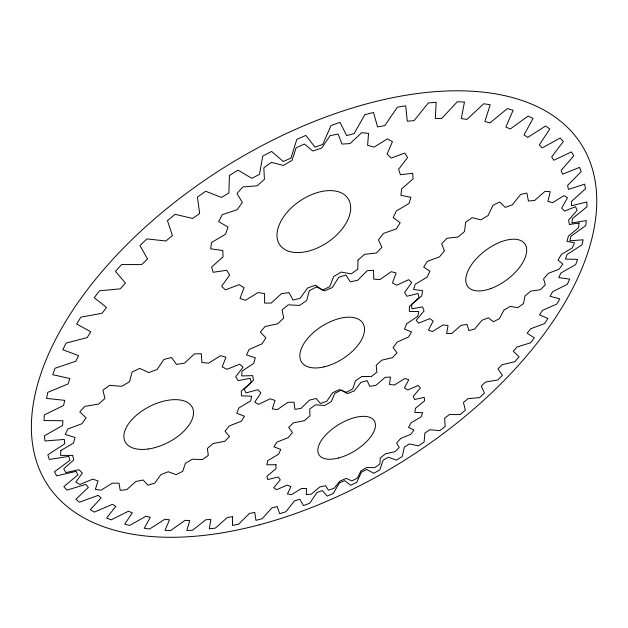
<?xml version="1.0" encoding="UTF-8"?>
<svg xmlns="http://www.w3.org/2000/svg" width="628" height="628" viewBox="0 0 628 628"><rect width="100%" height="100%" fill="white"/><g stroke="black" fill="none" stroke-linecap="round" stroke-linejoin="round"><path stroke-width="0.94" d="M409.385 306.582L409.346 311.425L418.829 311.559L417.746 316.379L406.685 323.687L404.518 329.096L411.481 331.914L408.553 337.001L397.1 342.111L393.073 347.59L397.006 352.716L392.555 357.638L381.698 360.213L376.219 365.3L376.863 372.208L371.289 376.565L361.94 376.486L355.472 380.764L352.81 388.842L346.577 392.296L339.489 389.603L332.573 392.72L326.796 401.284L320.406 403.537L316.206 398.458L309.423 400.146L300.93 408.467L294.917 409.307L294.053 402.234L287.985 402.297L277.411 409.621L272.301 408.922L275.001 400.429L270.228 398.796L258.414 404.377L254.725 402.124L260.934 392.963L257.967 389.705L245.964 392.893L244.143 389.219L253.461 380.278L252.699 375.638L241.686 375.929L242.023 371.117L253.696 363.384L255.321 357.779L246.514 354.953L249.104 349.466L261.978 343.869L265.934 337.864L260.392 332.063L265.04 326.497L277.741 323.797L283.652 318.058L282.098 309.808L288.331 304.8L299.407 305.42L306.637 300.616L309.282 290.803L316.379 286.949L324.558 290.874L332.275 287.553L338.782 277.286L345.91 275.033L350.306 281.807L357.63 280.324L367.16 270.739L373.511 270.299L373.754 279.13L379.893 279.593L391.26 271.681L396.174 273.023L392.429 282.906L396.778 285.191L408.695 279.672L411.725 282.576L404.605 292.467L406.811 296.251L418.028 293.519L418.986 297.601L409.385 306.582M275.975 464.736L275.928 468.755L266.853 476.314L267.826 479.533L278.29 476.997L280.276 479.87L273.753 487.713L276.493 489.738L287.169 485.106L290.913 486.622L287.42 493.961L291.58 494.668L301.479 488.482L306.55 488.553L306.26 494.731L311.409 494.11L319.691 487.014L325.594 485.68L328.397 490.185L334.049 488.341L340.078 480.993L346.287 478.418L351.845 480.883L357.528 478.002L360.849 471.039L366.831 467.452L374.633 467.695L379.869 464.021L380.246 458.04L385.498 453.754L394.886 451.72L399.243 447.56L396.629 443.085L400.695 438.446L410.893 434.262L413.978 429.952L408.545 427.425L411.042 422.84L421.153 416.788L422.668 412.698L414.81 412.423L415.453 408.31L424.552 400.845L424.261 397.367L414.629 399.494L413.279 396.26L420.422 388.002L418.279 385.506L407.737 389.972L404.432 387.978L408.781 379.704L404.903 378.496L394.51 384.98L389.509 384.493L390.451 377.059L385.16 377.326L376.054 385.247L369.829 386.377L367.105 380.607L360.935 382.389L354.2 390.938L347.394 393.615L341.192 390.176L334.826 393.309L331.294 401.559L324.668 405.507L315.625 404.801L309.785 408.946L309.902 415.971L304.211 420.744L293.339 422.832L288.699 427.495L292.444 432.543L288.307 437.606L276.838 442.175L273.894 446.83L280.771 449.405L278.604 454.193L267.787 460.646L266.79 464.783L275.975 464.736M232.596 516.781L232.446 525.416L238.577 524.239L249.489 513.414L254.764 512.432L255.957 520.345L262.166 518.752L271.861 507.911L277.207 506.56L279.696 513.712L285.928 511.726L294.383 500.948L299.768 499.244L303.489 505.603L309.714 503.24L316.904 492.611L322.305 490.578L327.196 496.104L333.382 493.396L339.301 482.979L344.67 480.632L350.683 485.303L356.783 482.265L361.414 472.13L366.728 469.493L373.801 473.276L379.791 469.932L383.135 460.151L388.355 457.239L396.433 460.112L402.273 456.485L404.322 447.12L409.425 443.949L418.452 445.888L424.112 441.986L424.858 433.108L429.803 429.693L439.733 430.675L445.174 426.538L444.616 418.201L449.373 414.566L460.143 414.566L465.332 410.202L463.464 402.477L468.009 398.647L479.557 397.642L484.463 393.081L481.284 386.024L485.577 382.012L497.839 379.979L502.431 375.246L497.933 368.942L501.953 364.766L514.858 361.689L519.097 356.798L513.28 351.311L516.993 347.001L530.472 342.857L534.31 337.848L527.19 333.248L530.55 328.829L544.523 323.601L547.93 318.498L539.515 314.864L542.482 310.365L556.855 304.031L559.784 298.873L550.097 296.283L552.64 291.73L567.312 284.296L569.722 279.107L558.787 277.639L560.867 273.07L575.727 264.529L577.572 259.364L565.428 259.097L567.005 254.544L581.92 244.896L583.161 239.794L569.863 240.807L570.899 236.324L585.736 225.585L586.317 220.601L571.943 222.964L572.391 218.591L586.984 206.793L586.866 201.981L571.504 205.764L571.339 201.549L585.508 188.745L584.652 184.161L568.426 189.421L567.602 185.425L581.167 171.672L579.542 167.386L562.586 174.168L561.079 170.447L573.827 155.83L571.394 151.913L553.88 160.25L551.667 156.859L563.387 141.496L560.129 138.019L542.262 147.918L539.326 144.927L549.79 128.944L545.701 125.977L527.701 137.422L524.05 134.887L533.015 118.449L528.101 116.078L510.234 129.015L505.87 127.005L513.115 110.3L507.393 108.581L489.95 122.939L484.895 121.502L490.201 104.75L483.717 103.753L466.997 119.398L461.297 118.59L464.461 102.026L457.278 101.799L441.61 118.582L435.33 118.449L436.17 102.325L428.375 102.913L414.08 120.631L407.289 121.204L405.688 105.779L397.391 107.215L384.783 125.624L377.585 126.911L373.456 112.459L364.774 114.751L354.153 133.576L346.664 135.593L339.976 122.374L331.066 125.49L322.698 144.448L315.036 147.164L305.828 135.42L296.848 139.338L290.96 158.107L283.252 161.49L271.634 151.427L262.747 156.089L259.497 174.356L251.891 178.352L238.028 170.149L229.401 175.463L228.882 192.922L221.519 197.459L205.646 191.242L197.435 197.114L199.68 213.473L192.694 218.466L175.086 214.313L167.448 220.632L172.417 235.626L165.918 240.979L146.897 238.915L139.966 245.564L147.541 258.964L141.645 264.584L121.565 264.576L115.442 271.414L125.459 283.063L120.246 288.841L99.467 290.803L94.255 297.711L106.477 307.477L102.026 313.301L80.91 317.124L76.655 323.985L90.817 331.788L87.174 337.574L66.066 343.084L62.8 349.772L78.618 355.605L75.8 361.249L55.029 368.267L52.776 374.696L69.928 378.558L67.95 383.991L47.806 392.312L46.535 398.387L64.723 400.358L63.577 405.492L44.305 414.912L43.991 420.564L62.91 420.721L62.557 425.509L44.384 435.808L44.973 440.982L64.331 439.451L64.747 443.839L47.838 454.805L49.274 459.453L68.805 456.375L69.936 460.332L54.424 471.769L56.638 475.867L76.098 471.377L77.888 474.878L63.883 486.606L66.796 490.138L85.973 484.384L88.367 487.414L75.917 499.26L79.466 502.219L98.164 495.366L101.1 497.918L90.251 509.724L94.349 512.11L112.412 504.308L115.835 506.38L106.595 518.021L111.18 519.835L128.465 511.231L132.312 512.825L124.682 524.176L129.674 525.448L146.081 516.169L150.288 517.299L144.236 528.258L149.574 528.996L164.999 519.191L169.521 519.858L165.015 530.338L170.628 530.566L185.009 520.345L189.782 520.573L186.783 530.503L192.623 530.236L205.89 519.709L210.875 519.521L209.328 528.831L215.341 528.101L227.446 517.378L232.596 516.781M358.023 260L357.748 269.2L351.201 273.894L341.232 272.073L333.727 276.508L329.763 286.635L322.611 290.034L315.374 285.206L307.524 288.048L300.137 298.276L292.954 300.082L289.1 292.632L281.54 293.614L271.225 303.057L264.592 303.081L264.592 293.574L257.982 292.546L245.493 300.31L240.006 298.457L244.064 287.695L239.056 284.649L225.381 289.893L221.621 286.219L229.628 275.174L226.786 270.283L213.159 272.285L211.62 267.033L223.058 256.852L222.807 250.501L210.616 248.798L211.612 242.416L225.499 234.283L228.019 227.077L218.662 221.574L222.241 214.705L237.18 209.705L242.322 202.412L236.984 193.502L242.84 186.924L257.182 185.825L264.435 179.286L263.831 167.864L271.343 162.369L283.393 165.447L291.942 160.446L296.173 147.768L304.439 144.032L312.799 150.987L321.638 148.098L330.124 135.632L338.162 134.07L341.962 144.071L350.071 143.577L361.681 132.681L368.573 133.395L367.576 145.264L374.084 147.133L387.382 138.874L392.437 141.677L387.021 154.096L391.322 158.005L404.801 153.059L407.596 157.526L398.599 169.246L400.397 174.702L412.682 173.304L413.106 178.901L401.63 188.895L400.892 195.292L410.908 197.31L409.056 203.456L396.307 210.969L393.23 217.681L400.193 222.72L396.362 228.859L383.504 233.412L378.449 239.865L381.895 247.338L376.47 252.966L364.578 254.34L358.023 260M60.806 450.559L60.586 455.394L72.722 455.402L73.712 460.089L63.718 468.826L65.846 472.578L78.979 469.689L82.354 473.041L75.807 482.1L79.937 484.455L92.763 479.148L98.062 480.915L95.37 489.377L101.006 490.201L112.381 483.12L119.037 483.215L120.207 490.335L126.77 489.636L135.797 481.511L143.16 479.996L147.91 485.193L154.81 483.097L160.839 474.674L168.265 471.738L176.076 474.611L182.74 471.33L185.37 463.331L192.254 459.233L202.412 459.563L208.308 455.371L207.381 448.463L213.151 443.541L224.808 441.28L229.463 436.507L225.044 431.295L229.212 425.957L241.411 421.207L244.402 416.231L236.795 413.224L238.962 407.91L250.635 400.978L251.647 396.221L241.427 395.797L241.301 390.985L251.357 382.366L250.187 378.284L238.193 380.631L235.681 376.8L243.036 367.199L239.668 364.216L226.991 369.303L222.218 366.893L225.939 357.191L220.585 355.684L208.543 363.172L201.878 362.505L201.329 353.705L194.46 353.925L184.428 363.157L176.523 364.389L171.523 357.481L163.837 359.491L157.086 369.523L148.781 372.585L139.73 368.401L132.092 372.012L129.517 381.746L121.769 386.322L109.61 385.349L102.937 390.169L104.915 398.49L98.612 404.055L84.741 406.379L79.803 411.827L86.083 417.824L81.93 423.735L67.918 428.979L65.241 434.419L75.038 437.512L73.429 443.101L60.806 450.559M579.024 223.058L578.624 227.634L568.411 236.12L566.998 241.395L574.51 242.832L572.265 247.942L561.354 254.442L558.072 260.063L562.821 264.09L559.022 269.263L548.401 273.313L543.605 278.777L545.269 284.931L540.284 289.736L530.848 291.102L524.984 295.953L523.493 303.646L517.755 307.696L510.266 306.346L503.829 310.193L499.323 318.749L493.302 321.717L488.388 317.792L481.911 320.304L474.729 328.994L468.92 330.634L467.028 324.448L461.062 325.39L451.744 333.468L446.634 333.594L448.031 325.642L443.117 324.888L432.386 331.576L428.461 330.116L433.171 321.073L429.795 318.616L418.578 323.208L416.262 320.217L424.026 310.915L422.597 306.911L411.929 308.803L411.552 304.494L421.765 295.874L422.526 290.646L413.538 289.469L415.249 284.201L426.977 277.254L429.96 271.296L423.696 266.986L427.417 261.303L439.459 256.891L444.42 250.839L441.672 243.711L447.058 238.232L458.071 236.999L464.508 231.52L465.678 222.281L472.154 217.649L480.852 219.839L488.05 215.577L493.027 205.23L499.833 202.004L505.234 207.397L512.362 204.838L520.534 194.539L526.876 193.063L528.423 201.046L534.695 200.434L545.049 191.312L550.238 191.705L547.891 201.337L552.648 202.687L563.968 195.638L567.484 197.773L561.683 208.009L564.494 211.087L575.546 206.706L577.132 210.278L568.638 220.083L569.313 224.502L579.024 223.058M259.34 524.796A316.536 171.931 -32.4 0 0 581.528 144.754A316.536 171.931 -32.4 0 0 101.241 272.434A316.536 171.931 -32.4 0 0 259.34 524.796M324.017 366.893A36.291 19.319 -32.4 0 0 363.377 324.087A36.291 19.319 -32.4 0 0 309.18 336.734A36.291 19.319 -32.4 0 0 324.017 366.893M338.539 458A32.444 15.425 -31.5 0 0 374.61 421.419A32.444 15.425 -31.5 0 0 326.733 433.932A32.444 15.425 -31.5 0 0 338.539 458M148.184 449.012A37.735 20.237 -27.1 0 0 192.718 408.286A37.735 20.237 -27.1 0 0 135.208 416.325A37.735 20.237 -27.1 0 0 148.184 449.012M306.637 251.553A41.228 24.877 -34.2 0 0 348.76 199.767A41.228 24.877 -34.2 0 0 286.132 213.489A41.228 24.877 -34.2 0 0 306.637 251.553M490.821 288.558A35.623 18.118 -37 0 0 524.898 243.939A35.623 18.118 -37 0 0 472.963 262.724A35.623 18.118 -37 0 0 490.821 288.558"/></g></svg>
